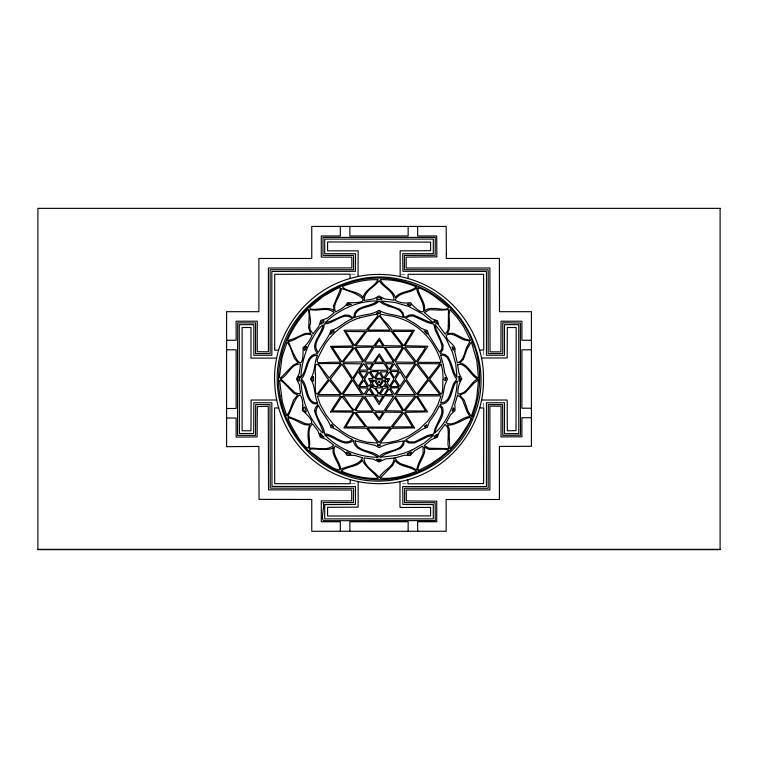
<?xml version="1.0" encoding="UTF-8"?>
<svg xmlns="http://www.w3.org/2000/svg" width="758" height="758" viewBox="0 0 758 758"><rect width="100%" height="100%" fill="white"/><g stroke="black" fill="none" stroke-linecap="round" stroke-linejoin="round"><path stroke-width="0.57" stroke-dasharray="3.79 2.84" d="M483.737 406.828L483.746 402.299M402.28 483.831L406.809 483.822M351.2 274.169L355.739 274.159M401.228 274.301L406.269 274.301M351.342 483.699L355.881 483.699M483.737 351.172L483.746 355.701"/><path stroke-width="1.14" d="M473.892 416.104C497.305 361.083 460.741 292.038 402.413 279.873C350.945 266.494 293.621 300.992 280.905 352.536C266.75 400.366 294.256 454.658 339.944 473.125C390.332 495.704 455.046 468.52 473.883 416.284M309.103 448.12C315.83 447.514 327.75 451.56 333.709 445.031L326.243 439.432L320.283 437.262L317.829 430.715L312.523 423.855C305.682 430.099 311.358 440.227 309.131 448.044M329.702 333.747L330.933 330.365C339.063 328.536 344.615 321.42 352.451 318.701C343.488 310.685 333.871 324.291 324.234 323.837C324.433 333.567 310.022 343.601 318.388 352.318C321.582 345.97 326.186 340.626 329.389 334.344M359.699 317.81C386.912 311.614 378.678 312.94 366.322 330.081L343.961 330.232L353.237 345.961L330.497 346.368L340.674 362.324C314.352 361.045 311.851 369.686 324.831 344.596C333.046 332.184 345.459 322.207 359.69 317.829M350.073 278.508C304.612 291.044 271.383 337.272 274.794 384.486C276.177 416.663 293.716 447.381 320.227 465.545C350.063 486.456 391.1 489.431 423.855 473.75C459.5 456.875 484.371 418.852 483.462 379.161C484.324 342.9 463.574 307.881 432.809 289.205C408.571 274.595 377.493 270.312 350.073 278.508L350.073 274.169L274.699 274.301L274.699 350.177L278.688 350.177M407.416 479.861L407.927 479.71L407.946 483.812L483.604 483.557L483.737 407.965L479.587 407.956M479.501 350.044L483.737 350.035L483.604 274.301L408.088 274.301L408.098 278.451M481.472 357.975L507.178 357.975L507.329 327.503L516.189 327.503L516.037 430.639L507.329 430.79L507.178 400.025L481.519 400.025M276.708 400.025L251.116 400.025L250.974 430.781L242.115 430.781L242.115 327.503L250.974 327.503L250.974 358.117L276.736 358.117M278.669 407.956L274.567 407.965L274.699 483.699L350.215 483.699L350.215 479.672M226.595 340.266L236.117 340.266L236.117 321.212L257.275 321.212L257.246 351.684L268.408 351.835L268.408 268.01L351.854 267.906L351.835 257.133L321.278 257.133L321.278 235.965L340.333 235.965L340.333 226.443M531.424 340.266L521.902 340.266L521.902 321.212L501.038 321.212L500.896 351.873L490.038 351.845L489.886 268.01L406.155 268.01L406.155 257.133L436.816 256.848L436.722 235.965L417.667 235.965L417.667 226.443M226.595 349.789L236.117 349.789L236.117 408.505L226.595 408.505M531.424 349.789L521.902 349.789L521.902 408.211L531.424 408.211M531.424 417.734L521.902 417.734L521.902 436.788L501.038 436.93L501.038 406.174L489.886 406.174L489.886 489.981L406.297 489.99L406.297 500.896L436.769 501.218L436.722 521.75L417.667 521.75L417.667 531.273M226.595 418.028L236.117 418.028L236.117 437.082L257.123 436.93L257.35 406.62L268.266 406.316L268.55 489.848L351.712 490L351.712 500.886L321.278 500.867L321.278 521.75L340.333 521.75L340.333 531.273M37.9 549.361L720.1 549.361M388.248 305.995L382.942 303.806L378.972 301.201C372.652 308.506 355.123 305.266 354.971 317.384C362.532 314.295 372.102 315.167 378.972 310.278C386.002 314.741 395.43 314.39 402.868 317.346C403.512 309.52 393.487 307.767 388.314 306.071M452.441 352.252L446.13 338.788L435.177 324.67L436.03 329.038L443.136 345.222L442.852 349.552L440.19 353.635L444.965 354.498L447.969 356.772L450.659 362.172L454.497 373.287L456.998 377.313L455.729 363.831L452.498 352.356M279.958 395.828C283.189 414.351 291.356 432.231 304.185 446.055A119.593 119.593 0 0 1 306.602 448.698L306.753 448.916A3.146 3.146 0 0 0 307.331 449.627L317.962 458.903A74.758 74.758 0 0 0 319.705 460.22C350.945 483.992 396.652 486.238 430.099 465.772A36.071 36.071 0 0 1 431.643 464.844L439.432 459.538L450.612 450.053A1.658 1.658 0 0 0 451.076 449.39C477.085 423.201 486.058 382.856 474.972 347.856A3.828 3.828 0 0 0 474.129 346.264L473.958 345.875A2.056 2.056 0 0 1 473.883 345.345A1.535 1.535 0 0 0 473.807 344.843L472.168 340.892A2.198 2.198 0 0 0 471.95 339.925C452.299 291.498 392.369 264.533 343.279 285.055A1.109 1.109 0 0 1 342.967 285.16L330.895 290.684L319.26 298.169A5.041 5.041 0 0 0 318.417 298.917C288.703 320.577 273.411 360.533 280.015 395.951M400.006 481.737L399.949 506.306A2.198 2.198 0 0 0 400.016 506.808L400.167 507.462L430.591 507.415L430.591 515.885L327.57 516.027L327.57 507.301L358.146 507.149L358.146 481.69M358.003 276.462L358.155 250.841L327.57 250.841L327.57 241.973L430.591 242.115L430.591 250.699L400.158 250.851L400.158 276.518M408.145 226.443L408.145 235.965L349.855 235.965L349.855 226.443M408.145 531.273L408.145 521.75L349.855 521.75L349.855 531.273M237.557 357.643L237.548 435.357L255.541 435.357L255.692 404.601L269.981 404.601L270.265 488.133L353.579 488.275L353.427 502.592L322.993 502.592C325.362 505.264 320.094 519.268 323.827 520.708L435.31 520.604L435.158 502.725L404.582 502.601L404.582 488.266L488.171 488.285L488.323 404.601L502.611 404.601L502.753 435.367L520.471 435.215L520.376 323.031L502.753 322.785L502.753 353.541L488.171 353.541L488.18 269.867L404.44 269.725L404.44 255.427L435.158 255.275L435.272 237.396L322.993 237.396L322.993 255.418L353.569 255.418L353.569 269.725L270.123 269.725L270.123 353.541L255.55 353.541L255.55 322.946L237.756 322.861L237.557 357.643M287.566 340.001L288.353 340.522L294.095 338.561L305.284 333.387L310.647 333.359L308.667 327.797L309.217 315.167L308.26 309.141C299.524 318.36 292.512 328.489 287.566 340.001M288.457 341.602C294.199 356.412 303.721 377.247 303.039 347.638C307.208 344.615 310.136 339.868 312.116 335.226C304.081 331.161 295.696 340.901 288.466 341.517M370.037 388.077L374.187 394.738C383.368 397.666 373.523 384.192 370.037 388.077M380.146 394.435L384.012 394.738L388.428 387.613L384.107 388.304L380.156 394.406M415.014 362.248L403.682 347.733L395.126 362.021L415.005 362.333M446.358 253.722L446.197 258.478L499.399 258.478L499.494 311.69L531.424 311.69L531.424 446.301L499.418 446.462L499.418 499.503L446.149 499.513L446.168 531.273L311.756 531.273L311.756 499.456L259.056 499.361L258.876 446.443L226.595 446.67L226.595 311.69L258.885 311.69L258.885 258.478L311.756 258.478L311.756 226.443L446.178 226.443L446.358 253.722M279.408 377.209L280.062 378.043L281.597 377.01L292.995 365.337L298.112 362.675L294.35 358.363L290.02 346.586L287.13 341.82L282.118 356.971L279.408 377.209M355.474 486.56L355.426 504.44L324.708 504.591L324.708 518.889L433.301 518.889L433.301 504.591L402.868 504.44L402.716 486.56L486.465 486.56L486.465 402.744L504.468 402.744L504.468 433.642L518.756 433.642L518.756 324.651L504.468 324.651L504.468 355.256L486.465 355.256L486.465 271.44L402.868 271.298L402.716 253.703L433.301 253.703L433.301 239.111L324.708 239.111L324.708 253.703L355.521 253.703L355.426 271.298L271.838 271.44L271.838 355.256L253.835 355.256L253.835 324.651L239.263 324.651L239.405 433.5L253.693 433.5L253.835 402.744L271.838 402.744L271.98 486.418L355.474 486.56M355.824 410.258L358.259 411.016L372.784 411.035L363.925 397.41L355.834 410.22M372.718 394.567L365.574 394.425L369.089 389.044L372.718 394.567M404.118 317.498L409.443 314.977L413.157 314.835L428.441 321.648L433.292 322.719L422.793 314.077L408.761 306.478L394.89 302.442L380.829 300.954L385.272 303.731L399.807 309.283L402.962 312.817L404.118 317.498M414.446 427.891L391.678 428.336L380.175 443.184L388.721 442.511L397.637 440.606L408.751 435.983L419.155 429.236L427.408 421.401L432.61 414.342L437.764 404.952L440.995 395.922L417.307 395.998L427.588 411.916L405.094 412.305L414.436 427.872M279.645 380.81L282.374 402.204L286.78 415.744L289.556 411.082L293.592 399.978L297.78 394.927L293.801 393.212L283.274 382.326L280.441 380.203L279.645 380.81M375.475 378.45L382.724 378.318L379.076 372.661L375.475 378.422M393.563 362.049L384.761 362.409L379.36 353.853L373.306 362.277L364.721 362.116L374.149 347.23L384.012 347.391L393.554 362.011M345.714 331.521L354.431 345.468L365.29 331.634L345.724 331.502M358.998 370.122L367.981 370.131L363.764 363.622L359.008 370.084M425.219 410.22L424.764 410.864L422.585 411.016L405.009 410.893L416.341 396.453L425.219 410.267M448.3 325.646L447.978 330.118L445.221 334.221L439.024 325.779L437.518 320.757L431.785 318.748L424.357 312.58L429.54 309.719L441.241 310.164L448.471 309.586L448.3 325.646M454.705 351.551L457.358 362.902C463.166 360.922 464.142 354.412 465.933 349.429C467.913 342.711 473.598 340.854 464.427 340.029C458.713 338.305 452.043 331.521 446.225 335.282C446.225 342.275 457.349 344.843 454.705 351.551M300.367 391.971L300.272 394.018L295.127 392.805L280.668 378.953C288.267 375.428 291.186 363.158 300.689 364.124L299.23 373.505L296.454 378.981L299.249 384.6L300.367 391.971M353.541 379.237L358.193 386.438L363.016 379.009L358.098 371.628L353.55 379.19M381.861 299.059C371.998 301.532 378.119 294.853 381.861 299.031M478.516 379.919L476.782 397.562L475.285 404.44L471.305 416.455L468.027 411.187L464.294 400.442L459.888 395.013L465.024 392.881L473.958 383.169L478.516 379.919M449.513 324.936L449.276 329.559L447.409 333.368L453.455 333.387L464.692 338.94L470.69 340.579L463.261 325.987L456.875 317.109L449.987 309.52L449.087 314.513L449.513 324.936M352.394 439.384C344.094 447.552 333.529 433.652 324.405 433.889C324.765 424.347 310.429 414.38 318.616 405.606C321.79 412.902 327.901 418.975 330.696 426.422C330.327 427.683 331.72 427.815 332.61 427.844C339.698 430.506 345.383 436.712 352.394 439.365M395.098 457.908L396.889 460.921L400.252 463.564L411.774 467.402L416.549 469.969L418.179 464.54L423.144 453.436L423.059 447.154L422.396 446.244L414.55 450.802L410.163 455.558L404.516 455.207L395.098 457.889M407.292 304.403C412.229 308.051 412.466 302.821 407.311 304.356M434.997 432.79C448.243 421.562 456.79 399.854 457.207 381.056C451.2 384.713 453.047 403.73 441.213 404.156C437.641 404.118 443.705 407.311 442.947 409.14C444.406 417.772 435.926 424.404 434.997 432.79M442.17 346.671L441.63 349.552L439.526 352.205L428.772 334.922L427.351 330.602L421.439 328.451L415.782 324.187L405.653 318.18L409.595 316.095L413.224 315.982L427.124 322.368L433.841 324.206L435.158 329.938L440.559 341.015L442.17 346.671M449.238 438.683L449.939 448.935C455.596 442.947 460.949 436.238 465.052 429.18C482.24 404.346 456.686 427.521 447.419 424.906L449.361 429.066L449.238 438.683M300.812 377.124C307.653 371.032 305 353.986 317.848 353.787C308.771 344.843 321.752 334.638 322.974 325.087C318.038 327.892 312.95 337.518 309.558 343.421C304.157 353.749 301.646 365.858 300.812 377.086M333.444 447.229C330.801 455.283 339.518 462.541 339.811 469.932C332.402 469.941 320.842 458.988 314.011 454.269C298.15 443.714 329.36 453.369 333.444 447.229M427.863 379.142L416.559 394.132L406.269 379.133L416.218 364.134L427.863 379.142M457.595 364.863L458.874 372.936L461.887 379C458.941 383.122 457.519 389.025 457.917 393.914C467.212 394.444 470.131 382.477 477.616 378.943C470.926 376.243 465.109 361.215 457.595 364.863M302.802 405.246L302.357 410.656C307.274 413.84 319.118 426.915 304.924 423.504C300.026 420.794 292.228 418.217 287.869 416.303C290.485 412.939 299.789 382.392 302.48 401.74A6.879 6.879 0 0 1 302.707 403.095L302.802 405.246M362.883 361.936L343.004 362.267L354.384 347.827L362.883 361.917M443.127 379.284C442.426 379.37 443.61 398.926 440.028 392.871L429.663 379.161L441.222 364.039L442.672 370.889L443.127 379.284M445.06 377.787C444.055 385.235 447.495 376.309 445.06 377.787M448.291 432.354L447.95 444.415L448.679 448.575L429.123 448.262L424.234 445.581L431.311 439.631L437.347 437.243L439.299 432.013L445.136 424.215L447.798 427.616L448.291 432.354M330.479 411.907L353.323 412.181L343.886 427.967L366.512 428.242L377.825 443.146L367.289 442.208L359.131 440.152L348.538 435.537L341.337 430.999L332.999 423.855L325.968 414.834L320.198 404.45L317.308 396.055L340.702 395.998L330.479 411.878M416.18 286.808C405.521 282.194 392.445 279.332 380.345 279.655C382.923 286.259 393.042 289.802 395.297 297.468C400.053 290.864 410.485 292.522 416.17 286.894M402.394 412.352L390.967 427.057L367.033 427.057L355.691 412.314L373.4 412.238L379.265 420.169L384.581 412.144L402.394 412.352M390.152 370.103L399.011 370.283L394.179 363.603L390.152 370.084M407.236 453.938C411.651 455.549 413.925 448.84 407.236 453.919M446.14 422.67C453.644 427.465 461.935 416.739 469.846 416.606L467.108 411.812L462.295 399.352L460.087 396.86L457.453 395.306L454.809 404.611L455.046 410.599L450.792 414.474L446.14 422.67M452.289 411.026C455.359 410.798 453.218 404.118 452.299 410.969M405.018 345.762L427.882 346.245L417.345 362.315L441.061 362.409C437.063 347.6 426.915 333.321 414.256 325.286C405.719 319.649 395.818 316.181 385.67 315.167C370.747 311.064 391.071 325.381 391.659 330.081L414.418 330.213L405.018 345.733M437.262 323.96C428.924 319.705 437.849 319.838 437.262 323.96M308.544 441.364C312.031 463.924 287.614 420.813 287.917 417.772C295.686 418.463 301.722 426.11 309.814 424.84C307.805 428.99 307.663 436.22 308.544 441.364M330.715 333.994C338.655 329.503 330.678 329.815 330.715 333.994M341.252 471.088C352.659 476.043 365.602 478.734 378.147 478.412C373.808 472.007 364.92 466.767 362.466 460.163C357.861 467.288 347.344 465.857 341.271 471.031M385.007 378.242L389.726 378.792L387.291 383.16L389.46 386.343L393.895 379.057L389.47 371.894L385.007 378.242M314.892 410.599C313.281 412.797 328.584 439.346 321.032 431.321C308.335 417.601 301.438 399.03 300.983 380.317C306.99 387.044 305.057 399.305 313.585 403.72C322.823 403.493 314.068 405.966 314.892 410.599M333.558 305.787L333.918 310.998C330.479 304.754 308.534 312.817 309.899 307.331L323.562 296.084C344.397 285.15 343.526 281.294 333.558 305.787M376.821 313.262C382.875 315.025 380.677 309.671 376.83 313.234M427.105 333.965L426.148 331.426L424.063 330.933L427.076 334.051M440.625 355.275L443.042 363.518L444.955 373.741L447.447 379.038L444.823 385.102L442.975 395.022L440.587 402.896L444.359 402.11L447.485 399.627L449.655 395.354L453.407 384.041L456.761 379.038C450.138 372.671 451.436 353.342 440.625 355.275M317.46 355.426C313.907 362.921 315.423 372.358 310.382 379.009C315.593 385.784 314.058 395.411 317.564 402.868C305.588 403.654 308.686 384.979 301.286 379C307.814 373.069 306.223 354.46 317.46 355.455M341.289 288.533C340.996 296.567 331.634 303.731 335.586 311.926C339.916 309.577 345.146 307.378 347.562 302.669C378.81 303.92 355.085 292.19 341.289 288.533M452.194 347.022C453.038 353.711 455.634 347.969 452.204 346.993M353.91 317.071L353.711 317.962L348.784 315.281L344.625 315.11L330.829 321.184L325.135 322.662C338.864 309.454 358.449 300.642 377.446 300.973C371.069 307.331 354.138 305.048 353.91 317.071M309.671 324.917L310.117 329.588L312.978 333.946L318.73 326.518L320.767 320.416L327.181 318.265L334.202 312.789C327.882 306.393 318.369 311.557 310.591 309.624C307.473 308.118 312.429 324.092 309.671 324.917M320.861 323.998C327.844 320.558 321.544 318.739 320.861 323.998M363.006 396.188L354.697 409.964C350.48 408.875 346.946 398.632 342.976 395.875L363.006 396.188M362.428 457.737C359.595 465.639 345.582 466.284 340.721 469.42C340.285 461.357 330.981 454.175 335.036 445.95C339.48 448.414 344.577 450.622 347.079 455.397L354.498 455.321L362.428 457.737M372.557 363.84L368.966 369.269L365.574 363.736L372.557 363.868M372.927 380.071L371.619 382.004L370.558 380.099L372.927 380.071M379.72 382.004C378.659 384.315 377.967 379.739 379.72 382.004M379.578 417.866L378.498 417.478L375.077 412.333L382.998 412.305L379.578 417.838M383.008 396.14L379.256 402.157L375.011 396.064L383.008 396.112M426.735 425.039C425.428 429.151 422.414 426.015 426.735 425.039M312.988 376.878L311.813 379C314.039 386.296 313.623 374.613 312.988 376.878M377.863 279.759C374.85 286.865 364.75 289.471 363.091 297.534C358.6 290.75 345.951 292.218 342.246 286.448C353.484 282.374 366.019 279.096 377.863 279.759M388.437 389.65L389.479 389.015L392.663 394.605L385.291 394.586L388.437 389.612M389.584 369.004L392.635 363.717L385.651 363.688L388.248 368.047L389.584 369.032M412.447 331.369L403.682 345.762L392.729 331.426L412.447 331.398M417.876 287.974C418.539 296.008 426.29 302.973 424.414 311.036C426.726 309.207 430.089 307.89 433.292 308.553C436.845 307.795 446.49 311.244 448.632 307.634C440.474 301.049 427.645 289.67 417.885 287.888M463.309 359.453L459.736 362.798C468.349 364.465 471.097 374.566 478.544 378.204L476.801 360.543L471.372 341.839L467.118 348.879L463.318 359.406M379.578 385.291L378.896 385.415L375.561 379.824L382.705 379.749L379.587 385.235M379.578 393.298L382.705 387.783L375.731 387.973L378.365 392.635L379.578 393.269M393.582 396.159L383.851 411.035L375.504 410.978L373.921 410.362L364.721 396.207L373.552 395.875L379.066 404.573L384.704 395.733L393.582 396.159M396.728 357.084L394.255 360.751L385.272 347.391L402.688 347.155L396.728 357.037M417.885 469.505L417.98 470.822L430.743 464.057L441.213 456.78L448.897 450.072L443.847 449.143L429.009 449.409L424.196 447.049C426.612 455.207 418.624 461.726 417.885 469.505M297.847 378.924C300.054 386.675 300.424 370.349 297.847 378.924M342.426 361.5L341.896 361.756L332.459 347.42L353.313 347.249L342.426 361.471M361.86 363.859L352.641 378.214L343.128 363.622L361.86 363.859M370.15 369.752L373.438 370.387L388.153 370.236L384.126 363.556L374.007 363.575L370.15 369.752M424.442 349.381L416.199 361.632L405.018 347.183L425.428 347.316L424.452 349.343M303.57 409.604C309.368 418.416 303.617 400.65 303.57 409.604M412.153 449.949L404.526 453.047L396.017 455.416L380.165 457.32L385.272 454.203L400.774 448.12L403.54 444.946L404.365 440.569L408.941 442.994L414.635 442.928L428.204 436.485L433.453 435.357L424.224 443.051L412.153 449.968M442.141 411.206L441.071 415.63L434.969 428.82L433.756 434.05L427.72 435.424L414.73 441.867L409.282 441.933L405.852 439.829L422.433 429.227L427.275 427.36L429.255 422.007L435.916 412.333L439.289 406.004L441.289 407.937L442.141 411.206M315.3 373.571C316.361 373.41 313.272 399.703 318.085 392.966L328.413 379.483C323.259 374.12 314.238 352.044 315.3 373.571M380.222 478.099C392.057 479.492 405.236 475.636 416.568 471.353C410.343 465.971 400.167 467.335 395.06 460.457L392.701 465.327L380.222 478.08M359.699 371.609L363.688 377.854L367.545 371.771L359.699 371.609M423.447 307.767C425.683 318.474 411.859 305.199 410.59 302.603C405.862 303.664 398.481 302.66 395.079 300.121C398.85 291.65 410.305 293.592 416.587 288.087C417.374 295.156 423.163 300.699 423.447 307.767M439.82 394.567L417.582 394.586L428.715 380.156L439.82 394.567M387.594 371.733L383.813 377.891L380.241 371.932L387.594 371.733M330.422 379.133L341.858 394.16L351.854 379.133L341.839 364.124L330.431 379.066M364.56 379.038L368.795 386.391L371.069 383.046L368.615 378.716L373.107 378.27L369.07 371.903L364.579 378.943M390.218 387.992L394.577 394.624L399.267 387.726L390.237 387.944M355.095 440.966C356.791 452.592 372.358 449.57 379.199 456.714C385.5 449.238 402.195 452.744 403.303 440.957C397.201 442.189 385.67 443.667 379.095 447.637L375.058 445.382L355.104 440.9M395.373 379.256L399.892 386.438L404.639 379.341L399.873 371.572L395.382 379.199M333.567 426.82C330.782 421.893 330.488 426.773 333.558 426.877M347.856 423.201L345.856 426.944L365.29 426.688L354.308 412.475L347.865 423.172M394.008 458.097C394.103 467.43 382.714 470.074 379.208 477.635C375.504 471.76 363.859 466.928 364.058 457.889L373.277 459.121L379.009 461.963L385.614 458.922L394.008 458.097M306.421 346.558C304.555 354.517 302.196 347.439 306.421 346.558M362.438 381.956L359.529 386.58L367.497 386.618L363.878 380.402L362.428 381.985M376.726 459.291L379.009 460.855L381.293 459.405L376.735 459.244M395.572 376.375L394.264 377.674L390.616 371.515L398.405 371.534L395.581 376.356M320.208 433.263L321.184 436.409L323.988 437.224L320.217 433.206M372.699 347.069L363.812 361.007L355.568 347.41L372.699 347.069M390.152 428.232L367.867 428.137L379.076 442.492L390.133 428.317M415.014 396.017L395.013 396.131L403.806 410.485L415.005 396.083M364.21 298.444L364.067 300.414L370.217 299.581L374.262 298.605L378.991 295.971L384.893 299.003L394.008 300.187C394.283 290.958 383.074 287.661 379.246 280.64C375.201 286.316 365.403 290.456 364.21 298.444M350.85 453.947C345.847 455.492 343.744 449.001 350.85 453.919M351.001 304.394L346.937 305.616L348.263 303.598L351.001 304.413M361.86 394.463L352.622 380.146L343.004 394.586L361.841 394.53M385.017 386.514L387.906 386.722L386.381 384.439L385.036 386.428M398.443 386.438L394.558 380.44L390.37 386.732L398.405 386.514M385.585 410.722L402.782 411.035L394.558 397.685L385.585 410.694M439.848 363.764L428.706 378.289L417.592 363.603L439.848 363.764M414.977 394.511L396.197 394.539L405.587 380.431L414.967 394.539M414.977 363.717L405.682 377.778L396.245 363.641L414.977 363.745M370.435 371.619L374.3 377.854L378.195 371.591L370.444 371.6M355.862 345.8L373.533 346.103L379.36 338.191L384.202 345.705L402.47 345.961L391.166 331.227L366.863 331.255L355.862 345.8M392.729 426.868L412.447 426.877L403.806 412.75L392.739 426.849M359.065 387.831L363.736 394.729L368.037 388.039L359.065 387.831M437.3 434.287C436.475 438.882 430.563 437.878 437.3 434.287M385.102 379.881C386.03 385.282 390.635 376.821 385.159 379.796M383.008 345.942L375.087 345.97L379.246 340.219L383.008 345.913M325.068 435.177C338.731 449.295 358.43 456.922 378.005 457.358C370.283 450.745 354.649 452.109 353.408 440.36C344.321 448.376 334.155 435.85 325.116 435.111M377.475 445.041C378.981 447.438 383.359 443.43 377.475 445.041M375.058 362.163L383.302 362.267L379.038 355.834L375.068 362.135M370.454 386.353L373.277 386.665L371.818 384.439L370.473 386.315M458.969 376.555L459.064 381.435L460.523 379.028L458.988 376.499M385.661 383.207L383.321 386.466L379.947 386.58L383.851 380.421L385.661 383.207M373.334 381.596L372.415 383.074L374.604 386.58L378.128 386.58L374.395 380.327L373.334 381.596M341.886 396.519L332.497 410.921L353.332 410.893L341.915 396.51M327.323 382.667L318.085 394.586L340.683 394.586L332.08 383.51A83.759 83.759 0 0 0 329.427 380.194L327.323 382.667M335.377 370.473L329.18 378.015L318.095 363.556L340.749 363.556L335.377 370.473M376.868 318.436L367.838 330.081L390.18 330.081L379.502 315.906L376.868 318.436M720.1 208.355L37.9 208.355L37.9 549.645L720.1 549.645L720.1 208.355"/></g></svg>
